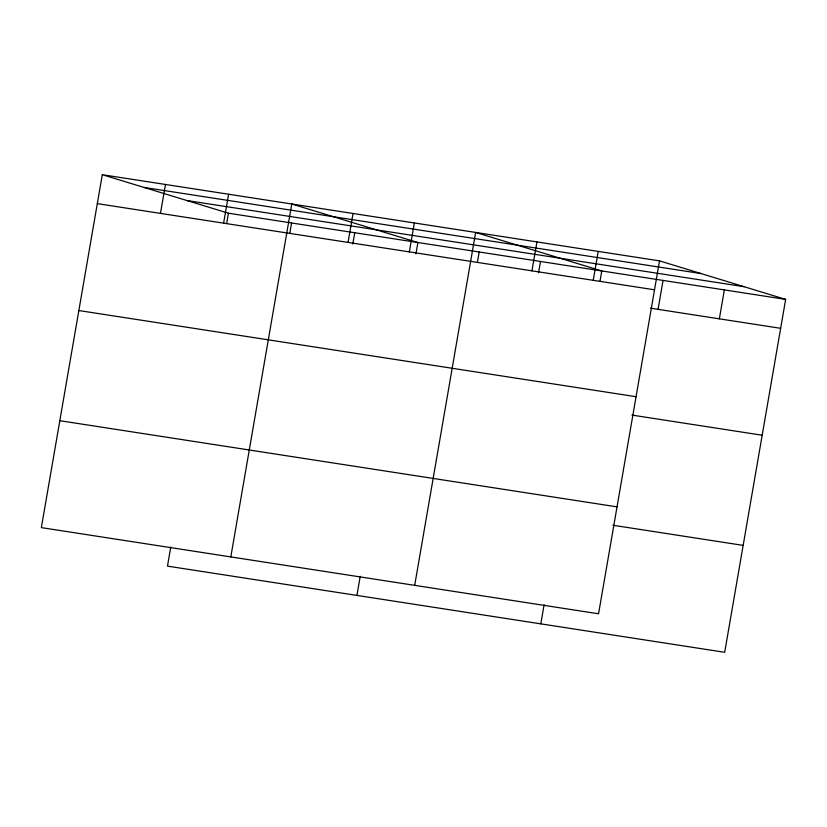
<?xml version="1.0" encoding="UTF-8"?>
<svg xmlns="http://www.w3.org/2000/svg" width="827" height="827" viewBox="0 0 827 827"><rect width="100%" height="100%" fill="white"/><g stroke="black" fill="none" stroke-linecap="round" stroke-linejoin="round"><path stroke-width="1.24" d="M102.31 174.704L41.35 527.616L598.562 613.789L659.522 260.877L102.31 174.704L228.438 213.211L785.65 299.384L724.69 652.296L167.478 566.123L170.775 547.04M160.459 213.397L165.462 184.462M223.61 223.156L228.614 194.231M226.701 223.28L228.438 213.211M230.805 556.912L291.766 204L417.883 242.518L415.929 253.837M289.843 233.049L291.59 222.98M348.064 242.404L353.057 213.48M352.778 244.068L354.742 232.749M409.355 251.884L414.348 222.959M356.933 595.43L360.231 576.336M414.689 585.351L475.639 232.439L601.767 270.956L600.03 281.015M477.448 262.056L479.184 251.997M531.937 270.842L536.94 241.918M538.522 272.796L540.476 261.477M593.238 280.322L598.231 251.398M540.806 623.858L544.104 604.775M658.065 309.36L663.058 280.425M719.356 318.84L724.359 289.905M143.929 187.409L701.141 273.582M186.809 200.506L744.031 286.68M97.307 203.628L654.529 289.801M650.404 308.171L780.657 328.319M78.844 310.538L636.056 396.712M631.942 415.082L762.184 435.229M59.813 420.695L617.035 506.868M612.91 525.238L743.163 545.386M659.522 260.877L785.65 299.384"/></g></svg>
